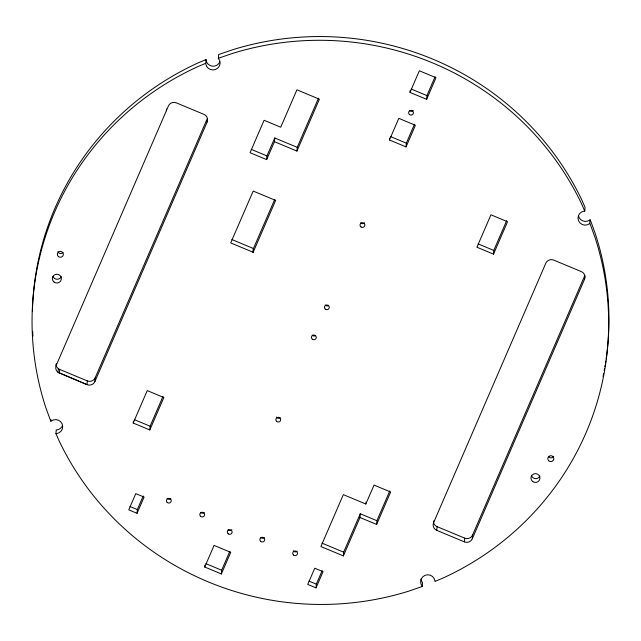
<?xml version="1.0" encoding="UTF-8"?>
<svg xmlns="http://www.w3.org/2000/svg" width="641" height="641" viewBox="0 0 641 641"><rect width="100%" height="100%" fill="white"/><g stroke="black" fill="none" stroke-linecap="round" stroke-linejoin="round"><path stroke-width="0.96" d="M62.481 425.56A7.211 7.051 4.3 0 1 56.817 429.895L56.232 429.903L55.951 433.637L56.536 433.637A7.211 7.051 4.3 0 0 62.137 423.901A7.211 7.051 4.3 0 0 51.056 421.089L50.943 419.478M94.9 381.547L95.18 377.805L207.404 118.337L207.115 122.07L94.9 381.547A6.009 5.873 4.3 0 1 87.032 384.648L58.043 372.349A6.009 5.873 4.3 0 1 56.2 365.426L56.344 363.551M56.055 364.697A6.009 5.873 4.3 0 0 58.323 368.615L58.043 372.349L87.032 384.648L87.312 380.906A6.009 5.873 4.3 0 0 95.18 377.805M59.397 373.134L59.677 369.4L58.323 368.615M133.216 423.028L147.246 390.593L163.848 397.508L149.818 429.943L133.216 423.028L133.36 421.161M166.348 110.749L166.484 108.882M137.062 513.313L144.081 497.096L135.78 493.634L128.761 509.851L137.062 513.313L137.342 509.571L143.191 496.062M149.818 429.943L150.098 426.209L162.958 396.475M578.35 215.328A7.211 7.051 4.3 0 0 589.944 219.911L589.664 223.645A7.211 7.051 4.3 0 1 578.583 220.841A7.211 7.051 4.3 0 1 584.183 211.105L584.768 211.097L585.049 207.364L582.02 200.433A288.346 282.048 4.3 0 0 232.683 49.718L218.581 54.573L218.565 58.555A7.211 7.051 4.3 0 1 215.737 69.388A7.211 7.051 4.3 0 1 205.761 63.876L206.041 59.573L198.966 62.514A288.346 282.048 4.3 0 0 32.395 311.614M204.727 567.021L214.078 545.403L230.72 552.334L221.369 573.959L204.727 567.021L204.872 565.154M221.369 573.959L221.65 570.218L229.839 551.3M253.019 252.201L230.704 242.907L253.203 191.074L275.654 200.417L253.147 252.29L253.299 248.468L231.882 239.542M253.147 252.29L253.427 248.548L274.757 199.415M296.943 151.068L319.386 99.179L296.919 89.812L280.734 127.222L264.076 120.284L250.054 152.718L266.648 159.633L266.928 155.899L274.757 137.975L297.224 147.334L296.943 151.068L274.476 141.709L274.757 137.975M316.037 587.877L323.056 571.668L314.755 568.206L307.744 584.424L316.037 587.877L316.317 584.143L322.167 570.634M376.62 524.442L390.649 492.008L374.048 485.093L365.819 504.01L343.336 494.644L320.893 546.541L343.376 555.907L343.656 552.165L360.258 513.77L376.9 520.708L376.62 524.442L359.978 517.511L360.258 513.77M389.448 139.978L398.798 118.361L415.392 125.275L406.041 146.901L389.448 139.978L389.584 138.111M365.819 504.01L365.955 502.143M410 92.4L419.35 70.782L435.992 77.713L426.642 99.339L410 92.4L410.136 90.533M406.041 146.901L406.322 143.159L414.503 124.242M426.642 99.339L426.922 95.597L435.103 76.68M55.951 433.637L58.98 440.567A288.346 282.048 4.3 0 0 408.317 591.282L422.419 586.427L422.435 582.445A7.211 7.051 4.3 0 1 420.969 579.079M472.297 538.785L472.577 535.051L584.8 275.574L584.52 279.316L472.297 538.785A6.009 5.873 4.3 0 1 464.429 541.885L436.793 530.371A6.009 5.873 4.3 0 1 433.596 522.663L433.741 520.796M436.793 530.371L437.074 526.638A6.009 5.873 4.3 0 1 433.452 521.942M464.429 541.885L464.709 538.152A6.009 5.873 4.3 0 0 472.577 535.051M493.514 254.156L507.544 221.722L490.95 214.807L476.92 247.242L493.514 254.156L493.794 250.423L506.654 220.688M56.2 365.426L168.423 105.949A6.009 5.873 4.3 0 1 176.291 102.848L203.926 114.362A6.009 5.873 4.3 0 1 207.115 122.07M297.224 147.334L318.489 98.169M343.376 555.907L359.978 517.511M376.9 520.708L389.76 490.974M433.596 522.663L545.82 263.195A6.009 5.873 4.3 0 1 553.688 260.094L581.323 271.6A6.009 5.873 4.3 0 1 584.52 279.316M266.648 159.633L274.476 141.709M205.761 63.307L198.686 66.247A288.346 282.048 4.3 0 0 45.791 407.54L50.799 421.345M218.301 58.307L232.403 53.451A288.346 282.048 4.3 0 1 581.74 204.167L584.768 211.097M411.153 89.027L426.922 95.597M390.649 136.629L406.322 143.159M251.256 149.369L266.928 155.899M478.122 243.892L493.794 250.423M59.677 369.4L87.312 380.906M437.074 526.638L464.709 538.152M134.426 419.679L150.098 426.209M322.07 543.175L343.656 552.165M129.971 506.502L137.342 509.571M308.946 581.075L316.317 584.143M205.889 563.655L221.65 570.218M422.419 586.427L422.155 586.178A7.211 7.051 4.3 0 1 424.983 575.346A7.211 7.051 4.3 0 1 434.959 580.858L434.959 581.427L442.034 578.486A288.346 282.048 4.3 0 0 594.928 237.202L589.92 223.389M590.201 219.655L595.209 233.46A288.346 282.048 4.3 0 1 606.122 358.992M206.041 59.573L206.041 60.142A7.211 7.051 4.3 0 0 219.871 61.808M605.833 360.939A288.346 282.048 4.3 0 1 605.529 362.886M605.216 364.833A288.346 282.048 4.3 0 1 604.88 366.772M604.543 368.711A288.346 282.048 4.3 0 1 604.183 370.65M603.622 373.551A288.346 282.048 4.3 0 1 603.029 376.443M32.947 336.213A288.346 282.048 4.3 0 1 32.667 331.301M63.026 252.386A3.005 2.941 4.3 0 1 57.874 251.681M61.288 276.624A4.503 4.407 4.3 0 1 52.963 276.535M539.882 476.031A4.503 4.407 4.3 0 1 531.557 475.942M553.728 456.376A3.005 2.941 4.3 0 1 548.528 456.416M297.128 551.196A2.404 2.348 4.3 0 1 293.338 550.787M264.308 537.527A2.404 2.348 4.3 0 1 260.911 537.591M170.851 498.602A2.404 2.348 4.3 0 1 167.061 498.193M204.239 512.496A2.404 2.348 4.3 0 1 200.841 512.568M413.197 110.452A2.404 2.348 4.3 0 1 409.391 110.412M328.593 305.485A2.404 2.348 4.3 0 1 325.227 305.012M231.874 529.714A2.404 2.348 4.3 0 1 228.06 529.674M315.588 335.539A2.404 2.348 4.3 0 1 312.223 335.075M280.221 417.636A2.404 2.348 4.3 0 1 276.455 417.059M364.617 222.78A2.404 2.348 4.3 0 1 360.803 222.739M548.728 460.751A3.005 2.941 4.3 0 0 553.736 459.405A3.005 2.941 4.3 0 0 550.026 455.831A3.005 2.941 4.3 0 0 548.728 460.751M58.531 256.632A3.005 2.941 4.3 0 0 63.347 254.725A3.005 2.941 4.3 0 0 59.236 251.593A3.005 2.941 4.3 0 0 58.531 256.632M54.092 282.096A4.503 4.407 4.3 0 0 61.32 279.252A4.503 4.407 4.3 0 0 55.166 274.54A4.503 4.407 4.3 0 0 54.092 282.096M532.687 481.503A4.503 4.407 4.3 0 0 539.914 478.659A4.503 4.407 4.3 0 0 533.761 473.947A4.503 4.407 4.3 0 0 532.687 481.503M293.45 555.002A2.404 2.348 4.3 0 0 297.44 553.864A2.404 2.348 4.3 0 0 294.427 551.052A2.404 2.348 4.3 0 0 293.45 555.002M260.631 541.333A2.404 2.348 4.3 0 0 264.629 540.195A2.404 2.348 4.3 0 0 261.616 537.374A2.404 2.348 4.3 0 0 260.631 541.333M167.173 502.408A2.404 2.348 4.3 0 0 171.171 501.278A2.404 2.348 4.3 0 0 168.158 498.458A2.404 2.348 4.3 0 0 167.173 502.408M200.561 516.301A2.404 2.348 4.3 0 0 204.551 515.164A2.404 2.348 4.3 0 0 201.538 512.343A2.404 2.348 4.3 0 0 200.561 516.301M409.551 114.587A2.404 2.348 4.3 0 0 413.405 113.064A2.404 2.348 4.3 0 0 410.12 110.556A2.404 2.348 4.3 0 0 409.551 114.587M325.38 309.186A2.404 2.348 4.3 0 0 329.242 307.672A2.404 2.348 4.3 0 0 325.957 305.156A2.404 2.348 4.3 0 0 325.38 309.186M228.22 533.849A2.404 2.348 4.3 0 0 232.074 532.334A2.404 2.348 4.3 0 0 228.789 529.819A2.404 2.348 4.3 0 0 228.22 533.849M312.383 339.249A2.404 2.348 4.3 0 0 316.237 337.727A2.404 2.348 4.3 0 0 312.96 335.219A2.404 2.348 4.3 0 0 312.383 339.249M276.543 421.297A2.404 2.348 4.3 0 0 280.582 420.336A2.404 2.348 4.3 0 0 277.705 417.387A2.404 2.348 4.3 0 0 276.543 421.297M360.963 226.914A2.404 2.348 4.3 0 0 364.825 225.4A2.404 2.348 4.3 0 0 361.54 222.884A2.404 2.348 4.3 0 0 360.963 226.914"/></g></svg>
